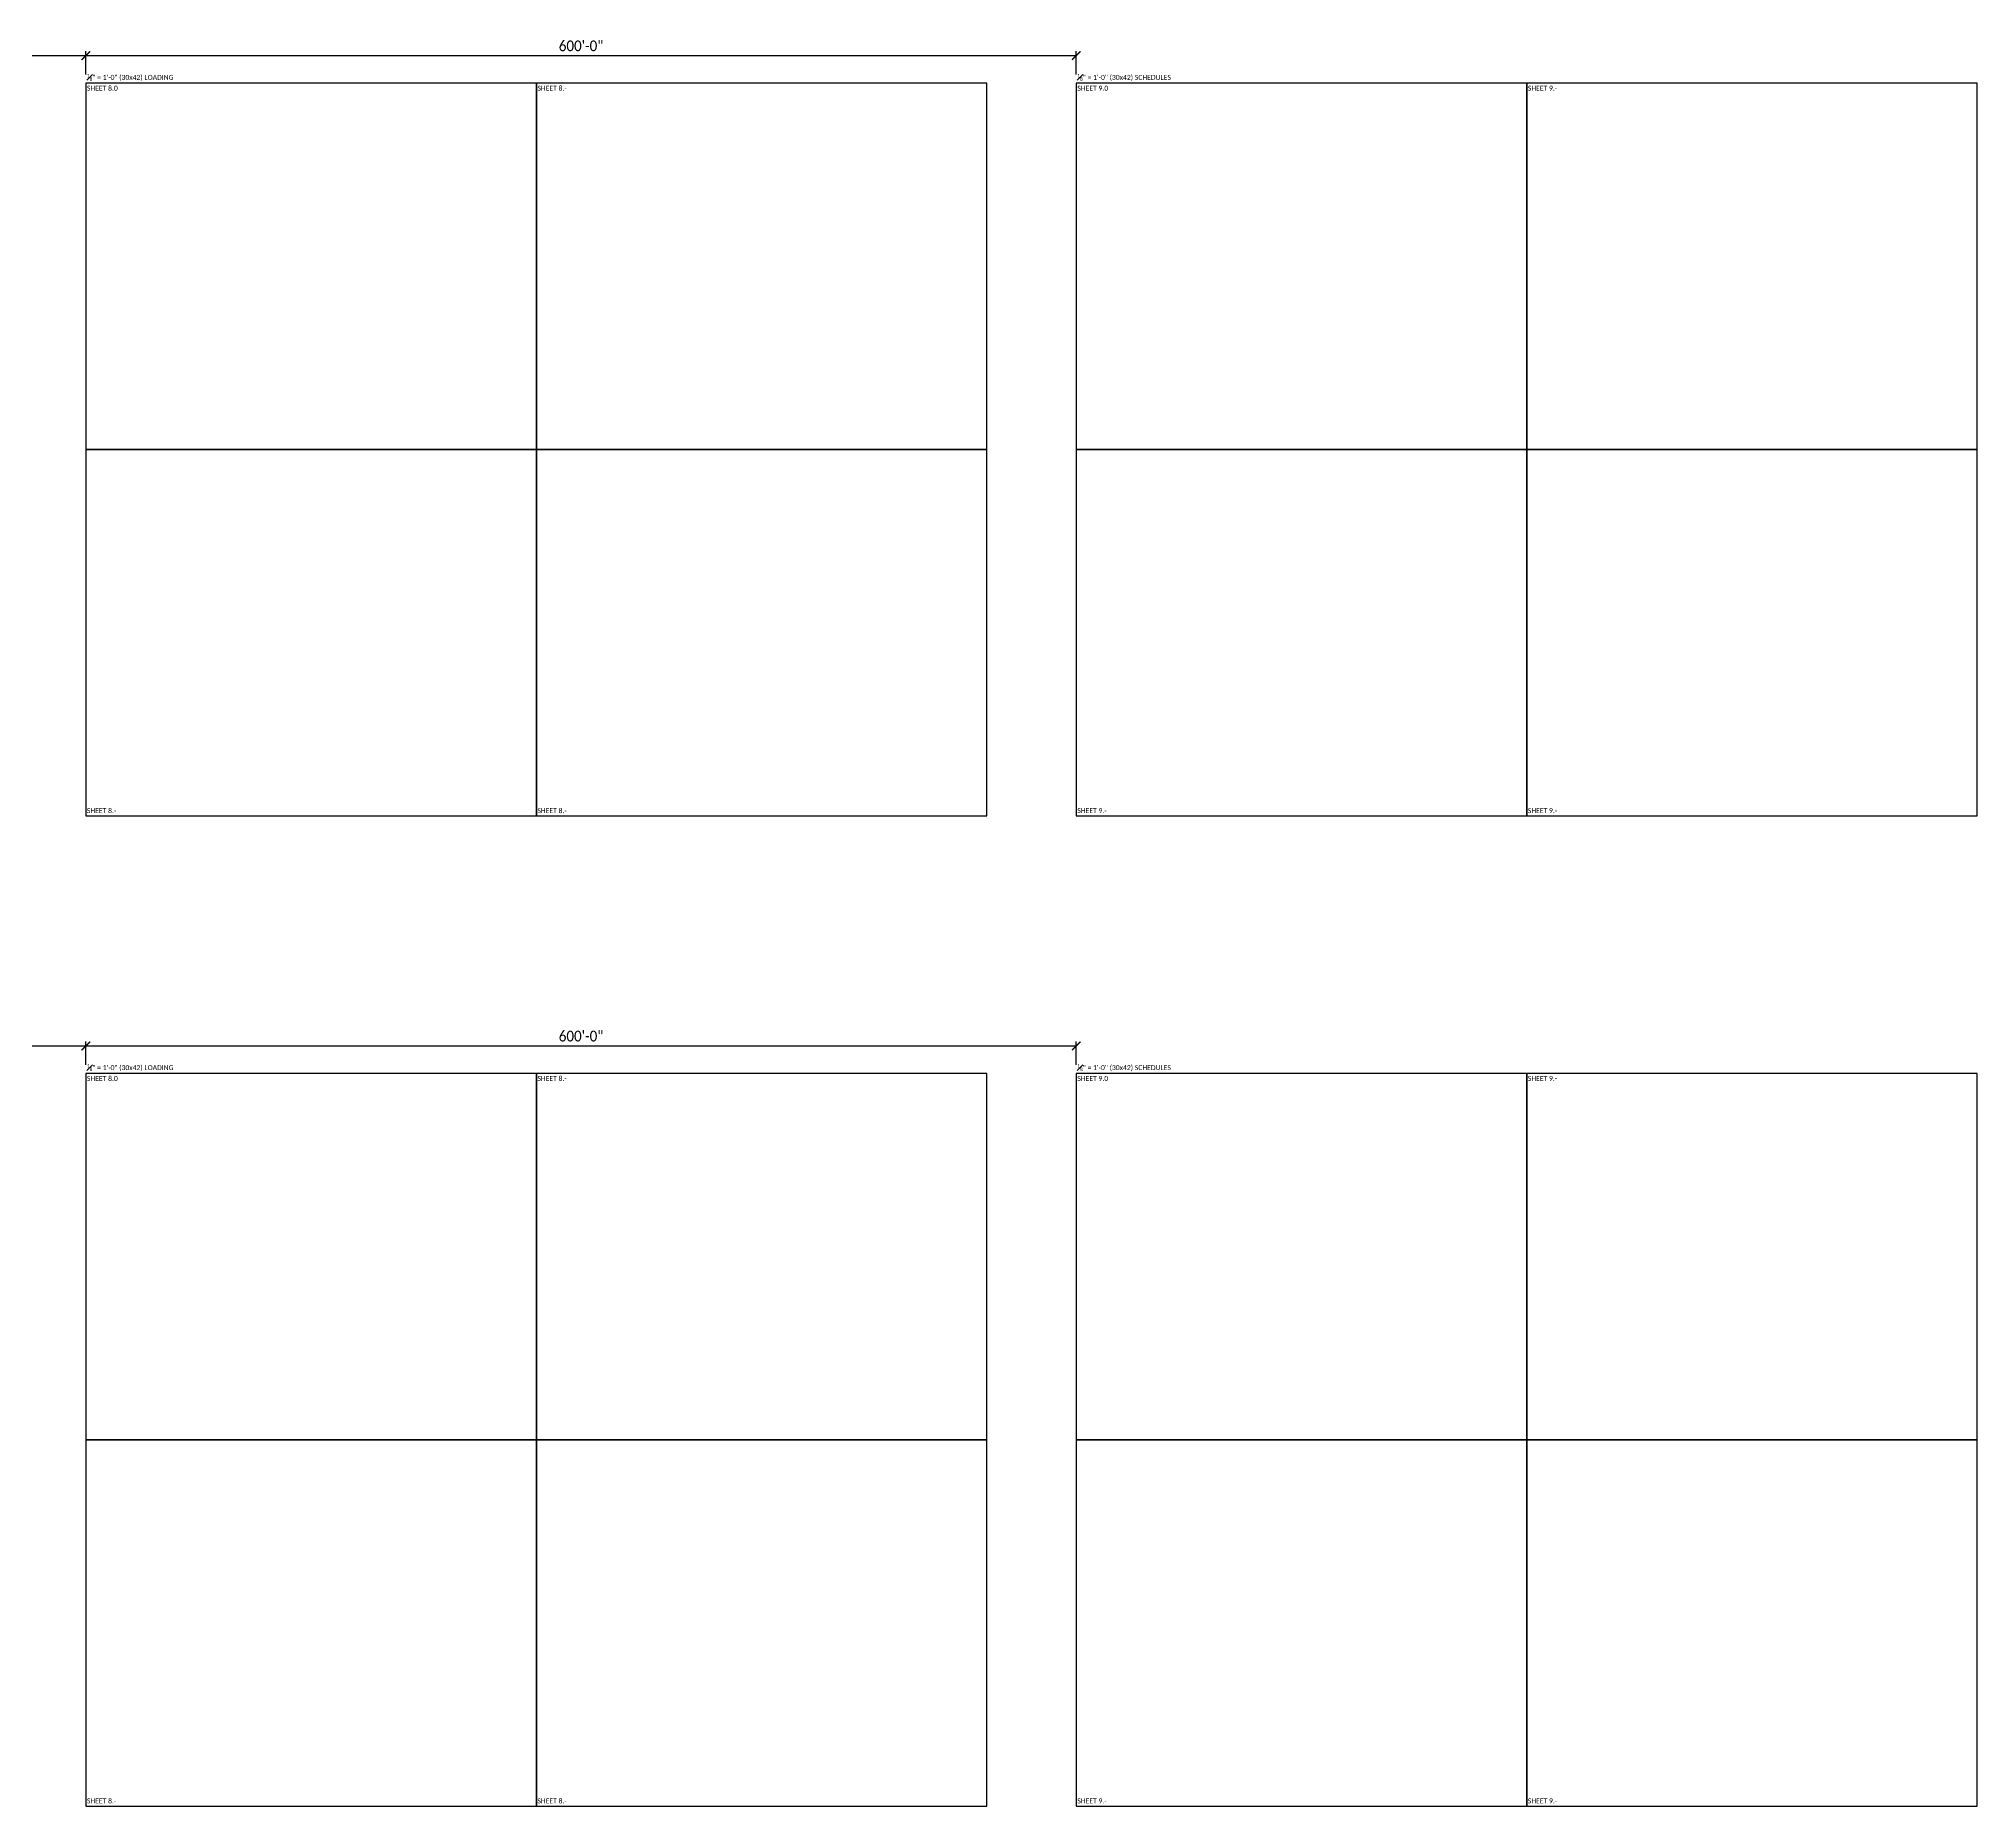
# Model space of a CAD drawing. Header units: inches. Extents: x -4800 to 29350, y 0 to 14051.
# Drawn here: x 15258 to 29350, y 1200 to 14051 of the extents above; entities that cross this region are included whole.
import ezdxf

# ---------------------------------------------------------------- set-up
doc = ezdxf.new("R2010")
doc.units = ezdxf.units.IN
doc.header["$LTSCALE"] = 0.5
doc.header["$MEASUREMENT"] = 0
doc.layers.add('SHT - NO PLOT LINE 4', color=190, linetype='Continuous', plot=False)
doc.layers.get('0').freeze()
doc.styles.add('CMC-NARROW', font='calibril.ttf', dxfattribs={"width": 0.9})
doc.dimstyles.new('CMC-NARROW', dxfattribs={"dimscale": 96, "dimtxt": 0.078125, "dimasz": 0.0625, "dimexe": 0.03125, "dimexo": 0.0625, "dimgap": 0.03125, "dimtad": 1, "dimdec": 4, "dimzin": 3, "dimdsep": 46, "dimlunit": 4, "dimtxsty": 'CMC-NARROW', "dimblk": 'ARCHTICK', "dimcen": 0, "dimclrd": 256, "dimclre": 256, "dimclrt": 256, "dimazin": 1, "dimtfac": 0.75, "dimtdec": 4, "dimtofl": 0, "dimtmove": 1, "dimatfit": 0, "dimfxl": 1, "dimtfillclr": 256, "dimfrac": 1, "dimtzin": 0, "dimlwd": -1, "dimlwe": -1, "dimarcsym": 0})

# ---------------------------------------------------------------- blocks, each defined once
blk = doc.blocks.new('_ArchTick')
at = {"color": 0, "linetype": 'ByBlock', "const_width": 0.15}
blk.add_lwpolyline([(-0.5, -0.5), (0.5, 0.5)], dxfattribs=at)
blk = doc.blocks.new('*D50')
at = {"layer": 'Defpoints', "color": 0, "transparency": 16777216}
for p in [(15600, 6728), (8400, 6528), (15600, 6528)]:
    blk.add_point(p, dxfattribs=at)
at = {"layer": 'SHT - NO PLOT LINE 4', "transparency": 16777216}
for p, q in [((8400, 6590), (8400, 6760)), ((8400, 6728), (15600, 6728)), ((15600, 6590), (15600, 6760))]:
    blk.add_line(p, q, dxfattribs=at)
at = {"layer": 'SHT - NO PLOT LINE 4', "transparency": 16777216, "xscale": 62.5, "yscale": 62.5, "zscale": 62.5, "rotation": 180}
blk.add_blockref('_ArchTick', (8400, 6728), dxfattribs=at)
at = {"layer": 'SHT - NO PLOT LINE 4', "transparency": 16777216, "xscale": 62.5, "yscale": 62.5, "zscale": 62.5}
blk.add_blockref('_ArchTick', (15600, 6728), dxfattribs=at)
at = {"layer": 'SHT - NO PLOT LINE 4', "transparency": 16777216, "insert": (12000, 6799), "char_height": 78.1, "attachment_point": 5, "style": 'CMC-NARROW'}
blk.add_mtext('600\'-0"', dxfattribs=at)
blk = doc.blocks.new('*D51')
at = {"layer": 'Defpoints', "color": 0, "transparency": 16777216}
for p in [(22800, 6728), (15600, 6528), (22800, 6528)]:
    blk.add_point(p, dxfattribs=at)
at = {"layer": 'SHT - NO PLOT LINE 4', "transparency": 16777216}
for p, q in [((15600, 6590), (15600, 6760)), ((15600, 6728), (22800, 6728)), ((22800, 6590), (22800, 6760))]:
    blk.add_line(p, q, dxfattribs=at)
at = {"layer": 'SHT - NO PLOT LINE 4', "transparency": 16777216, "xscale": 62.5, "yscale": 62.5, "zscale": 62.5, "rotation": 180}
blk.add_blockref('_ArchTick', (15600, 6728), dxfattribs=at)
at = {"layer": 'SHT - NO PLOT LINE 4', "transparency": 16777216, "xscale": 62.5, "yscale": 62.5, "zscale": 62.5}
blk.add_blockref('_ArchTick', (22800, 6728), dxfattribs=at)
at = {"layer": 'SHT - NO PLOT LINE 4', "transparency": 16777216, "insert": (19200, 6799), "char_height": 78.1, "attachment_point": 5, "style": 'CMC-NARROW'}
blk.add_mtext('600\'-0"', dxfattribs=at)
blk = doc.blocks.new('*D267')
at = {"layer": 'Defpoints', "color": 0, "transparency": 16777216}
for p in [(15600, 13928), (8400, 13728), (15600, 13728)]:
    blk.add_point(p, dxfattribs=at)
at = {"layer": 'SHT - NO PLOT LINE 4', "transparency": 16777216}
for p, q in [((8400, 13790), (8400, 13960)), ((15600, 13790), (15600, 13960)), ((8400, 13928), (15600, 13928))]:
    blk.add_line(p, q, dxfattribs=at)
at = {"layer": 'SHT - NO PLOT LINE 4', "transparency": 16777216, "xscale": 62.5, "yscale": 62.5, "zscale": 62.5, "rotation": 180}
blk.add_blockref('_ArchTick', (8400, 13928), dxfattribs=at)
at = {"layer": 'SHT - NO PLOT LINE 4', "transparency": 16777216, "xscale": 62.5, "yscale": 62.5, "zscale": 62.5}
blk.add_blockref('_ArchTick', (15600, 13928), dxfattribs=at)
at = {"layer": 'SHT - NO PLOT LINE 4', "transparency": 16777216, "insert": (12000, 13999), "char_height": 78.1, "attachment_point": 5, "style": 'CMC-NARROW'}
blk.add_mtext('600\'-0"', dxfattribs=at)
blk = doc.blocks.new('*D268')
at = {"layer": 'Defpoints', "color": 0, "transparency": 16777216}
for p in [(22800, 13928), (15600, 13728), (22800, 13728)]:
    blk.add_point(p, dxfattribs=at)
at = {"layer": 'SHT - NO PLOT LINE 4', "transparency": 16777216}
for p, q in [((15600, 13790), (15600, 13960)), ((22800, 13790), (22800, 13960)), ((15600, 13928), (22800, 13928))]:
    blk.add_line(p, q, dxfattribs=at)
at = {"layer": 'SHT - NO PLOT LINE 4', "transparency": 16777216, "xscale": 62.5, "yscale": 62.5, "zscale": 62.5, "rotation": 180}
blk.add_blockref('_ArchTick', (15600, 13928), dxfattribs=at)
at = {"layer": 'SHT - NO PLOT LINE 4', "transparency": 16777216, "xscale": 62.5, "yscale": 62.5, "zscale": 62.5}
blk.add_blockref('_ArchTick', (22800, 13928), dxfattribs=at)
at = {"layer": 'SHT - NO PLOT LINE 4', "transparency": 16777216, "insert": (19200, 13999), "char_height": 78.1, "attachment_point": 5, "style": 'CMC-NARROW'}
blk.add_mtext('600\'-0"', dxfattribs=at)

msp = doc.modelspace()

# ---------------------------------------------------------------- linework, layer by layer
at = {"layer": 'SHT - NO PLOT LINE 4'}
for points in [[(15600, 11064), (18875, 11064), (18875, 13728), (15600, 13728)], [(18875, 11064), (22150, 11064), (22150, 13728), (18875, 13728)], [(22800, 11064), (26075, 11064), (26075, 13728), (22800, 13728)], [(26075, 11064), (29350, 11064), (29350, 13728), (26075, 13728)], [(15600, 8400), (18875, 8400), (18875, 11064), (15600, 11064)], [(18875, 8400), (22150, 8400), (22150, 11064), (18875, 11064)], [(22800, 8400), (26075, 8400), (26075, 11064), (22800, 11064)], [(26075, 8400), (29350, 8400), (29350, 11064), (26075, 11064)], [(15600, 3864), (18875, 3864), (18875, 6528), (15600, 6528)], [(18875, 3864), (22150, 3864), (22150, 6528), (18875, 6528)], [(22800, 3864), (26075, 3864), (26075, 6528), (22800, 6528)], [(26075, 3864), (29350, 3864), (29350, 6528), (26075, 6528)], [(15600, 1200), (18875, 1200), (18875, 3864), (15600, 3864)], [(18875, 1200), (22150, 1200), (22150, 3864), (18875, 3864)], [(22800, 1200), (26075, 1200), (26075, 3864), (22800, 3864)], [(26075, 1200), (29350, 1200), (29350, 3864), (26075, 3864)]]:
    msp.add_lwpolyline(points, close=True, dxfattribs=at)

# ---------------------------------------------------------------- texts
at = {"layer": 'SHT - NO PLOT LINE 4', "char_height": 36, "attachment_point": 1, "style": 'CMC-NARROW'}
for s, insert in [('\\A1;{\\H0.7x;\\S1#8;}" = 1\'-0" (30x42) LOADING', (15607.793, 13795.3281)), ('\\A1;SHEET 8.0', (15607.793, 13709.52925)), ('\\A1;SHEET 8.-', (18882.793, 13709.52925)), ('\\A1;{\\H0.7x;\\S1#8;}" = 1\'-0" (30x42) SCHEDULES', (22807.793, 13795.3281)), ('\\A1;SHEET 9.0', (22807.793, 13709.52925)), ('\\A1;SHEET 9.-', (26082.793, 13709.52925)), ('\\A1;SHEET 8.-', (15607.793, 8456.66154)), ('\\A1;SHEET 8.-', (18882.793, 8456.66154)), ('\\A1;SHEET 9.-', (22807.793, 8456.66154)), ('\\A1;SHEET 9.-', (26082.793, 8456.66154)), ('\\A1;{\\H0.7x;\\S1#8;}" = 1\'-0" (30x42) LOADING', (15607.793, 6595.3281)), ('\\A1;SHEET 8.0', (15607.793, 6509.52925)), ('\\A1;SHEET 8.-', (18882.793, 6509.52925)), ('\\A1;{\\H0.7x;\\S1#8;}" = 1\'-0" (30x42) SCHEDULES', (22807.793, 6595.3281)), ('\\A1;SHEET 9.0', (22807.793, 6509.52925)), ('\\A1;SHEET 9.-', (26082.793, 6509.52925)), ('\\A1;SHEET 8.-', (15607.793, 1256.66154)), ('\\A1;SHEET 8.-', (18882.793, 1256.66154)), ('\\A1;SHEET 9.-', (22807.793, 1256.66154)), ('\\A1;SHEET 9.-', (26082.793, 1256.66154))]:
    msp.add_mtext(s, dxfattribs=dict(at, insert=insert))

# ---------------------------------------------------------------- dimensions: what is measured, and where the dimension line sits
at = {"layer": 'SHT - NO PLOT LINE 4'}
for base, p1, p2, picture, middle in [((15600, 13928.31859), (8400, 13728), (15600, 13728), '*D267', (12000, 13999.47244)), ((22800, 13928.31859), (15600, 13728), (22800, 13728), '*D268', (19200, 13999.47244)), ((15600, 6728.31859), (8400, 6528), (15600, 6528), '*D50', (12000, 6799.47244)), ((22800, 6728.31859), (15600, 6528), (22800, 6528), '*D51', (19200, 6799.47244))]:
    dim = msp.add_linear_dim(base=base, p1=p1, p2=p2, dimstyle='CMC-NARROW', override={"dimscale": 1000}, dxfattribs=at)
    dim.commit()
    dim.dimension.update_dxf_attribs({"geometry": picture, "text_midpoint": middle})

doc.saveas('drawing.dxf')
